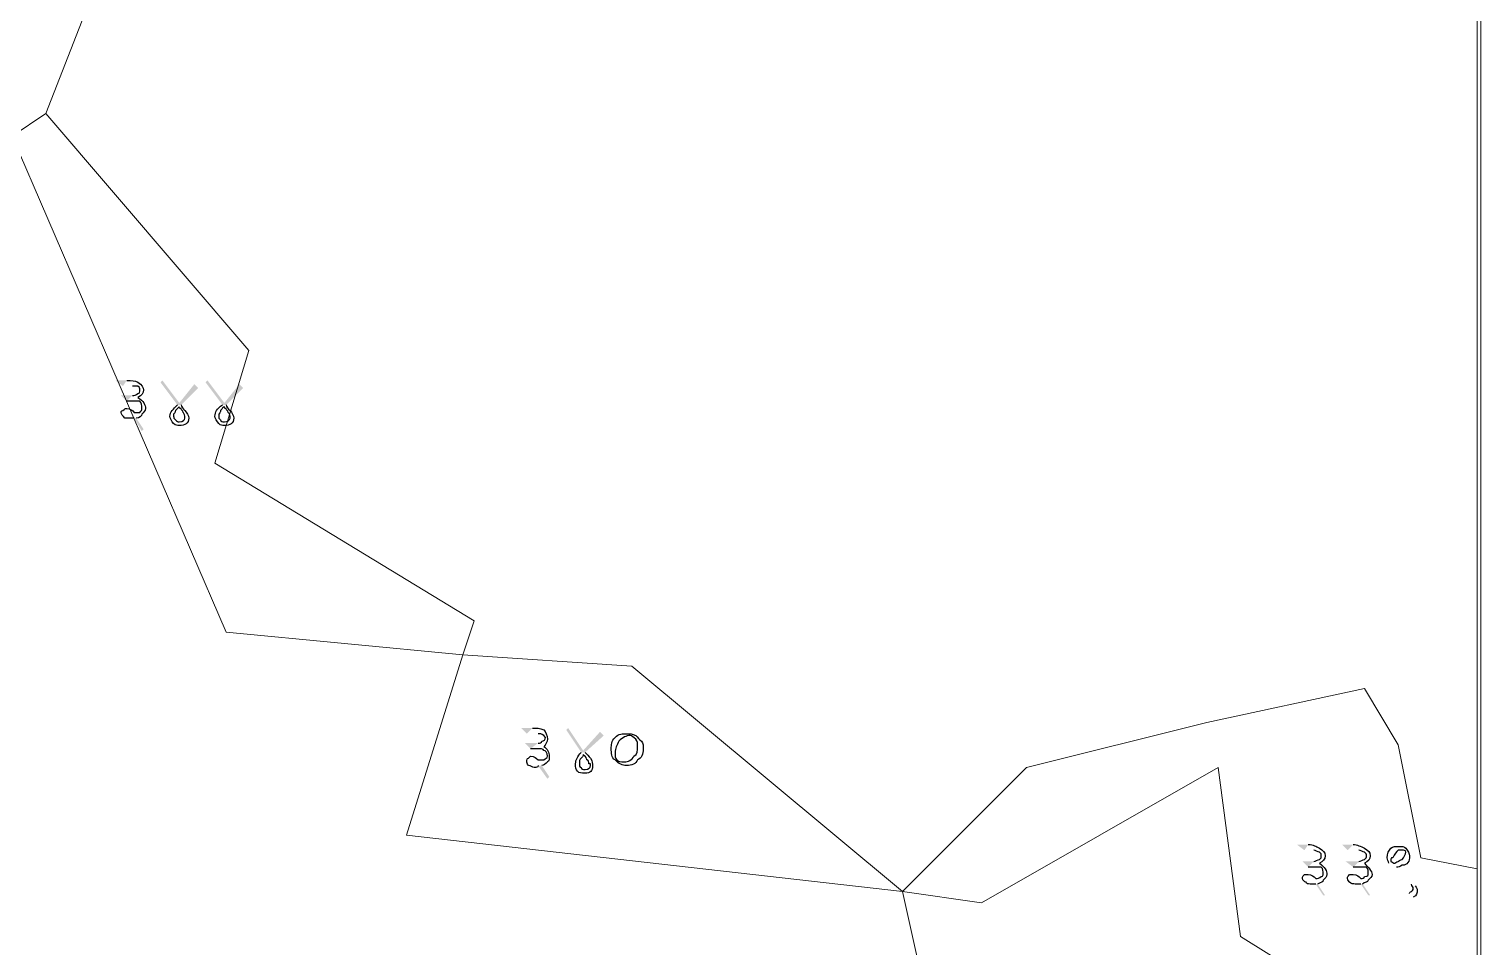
# Model space of a CAD drawing. Header units: inches. Extents: x -9985691 to 3643, y -3269800 to 4788.
# Drawn here: x -4980577 to -4979933, y -3260790 to -3260383 of the extents above; entities that cross this region are included whole.
import ezdxf

# ---------------------------------------------------------------- set-up
doc = ezdxf.new("R2010")
doc.units = ezdxf.units.IN
doc.header["$LTSCALE"] = 2
doc.header["$MEASUREMENT"] = 0
doc.layers.add('PDF_Geometry', color=7, linetype='CONTINUOUS')
doc.layers.add('PDF_Solid Fills', color=7, linetype='CONTINUOUS')

msp = doc.modelspace()

# ---------------------------------------------------------------- hatches: boundary and pattern name
at = {"layer": 'PDF_Solid Fills', "transparency": 33554559}
h = msp.add_hatch(color=256, dxfattribs=at)
h.paths.add_polyline_path([(-4980535.27, -3260541.32), (-4980538.6, -3260538.82), (-4980533.6, -3260538.82)], flags=0)
h.paths.add_polyline_path([(-4980529.43, -3260555.48), (-4980526.1, -3260560.48), (-4980526.93, -3260561.32), (-4980530.27, -3260555.48)], flags=0)
h.paths.add_polyline_path([(-4980533.6, -3260547.98), (-4980536.1, -3260545.48), (-4980531.1, -3260545.48)], flags=0)
h.paths.add_polyline_path([(-4980511.1, -3260549.65), (-4980518.6, -3260539.65), (-4980517.77, -3260538.82), (-4980510.27, -3260548.82), (-4980503.6, -3260540.48), (-4980501.93, -3260542.15), (-4980509.43, -3260549.65)], flags=0)
h.paths.add_polyline_path([(-4980491.1, -3260549.65), (-4980498.6, -3260539.65), (-4980497.77, -3260538.82), (-4980490.27, -3260548.82), (-4980483.6, -3260540.48), (-4980481.93, -3260542.15), (-4980489.43, -3260549.65)], flags=0)
h = msp.add_hatch(color=256, dxfattribs=at)
h.paths.add_polyline_path([(-4980535.27, -3260541.32), (-4980538.6, -3260538.82), (-4980533.6, -3260538.82)], flags=0)
h.paths.add_polyline_path([(-4980529.43, -3260555.48), (-4980526.1, -3260560.48), (-4980526.93, -3260561.32), (-4980530.27, -3260555.48)], flags=0)
h.paths.add_polyline_path([(-4980533.6, -3260547.98), (-4980536.1, -3260545.48), (-4980531.1, -3260545.48)], flags=0)
h.paths.add_polyline_path([(-4980511.1, -3260549.65), (-4980518.6, -3260539.65), (-4980517.77, -3260538.82), (-4980510.27, -3260548.82), (-4980503.6, -3260540.48), (-4980501.93, -3260542.15), (-4980509.43, -3260549.65)], flags=0)
h.paths.add_polyline_path([(-4980491.1, -3260549.65), (-4980498.6, -3260539.65), (-4980497.77, -3260538.82), (-4980490.27, -3260548.82), (-4980483.6, -3260540.48), (-4980481.93, -3260542.15), (-4980489.43, -3260549.65)], flags=0)
h = msp.add_hatch(color=256, dxfattribs=at)
h.paths.add_polyline_path([(-4980356.1, -3260695.48), (-4980358.6, -3260692.98), (-4980353.6, -3260692.98)], flags=0)
h.paths.add_polyline_path([(-4980349.43, -3260709.65), (-4980346.1, -3260714.65), (-4980346.93, -3260715.48), (-4980351.1, -3260709.65)], flags=0)
h.paths.add_polyline_path([(-4980354.43, -3260702.15), (-4980356.93, -3260699.65), (-4980351.1, -3260699.65)], flags=0)
h.paths.add_polyline_path([(-4980331.93, -3260703.81), (-4980338.6, -3260693.81), (-4980337.77, -3260692.98), (-4980331.1, -3260702.98), (-4980323.6, -3260694.65), (-4980321.93, -3260696.31), (-4980330.27, -3260703.81)], flags=0)
h = msp.add_hatch(color=256, dxfattribs=at)
h.paths.add_polyline_path([(-4980356.1, -3260695.48), (-4980358.6, -3260692.98), (-4980353.6, -3260692.98)], flags=0)
h.paths.add_polyline_path([(-4980349.43, -3260709.65), (-4980346.1, -3260714.65), (-4980346.93, -3260715.48), (-4980351.1, -3260709.65)], flags=0)
h.paths.add_polyline_path([(-4980354.43, -3260702.15), (-4980356.93, -3260699.65), (-4980351.1, -3260699.65)], flags=0)
h.paths.add_polyline_path([(-4980331.93, -3260703.81), (-4980338.6, -3260693.81), (-4980337.77, -3260692.98), (-4980331.1, -3260702.98), (-4980323.6, -3260694.65), (-4980321.93, -3260696.31), (-4980330.27, -3260703.81)], flags=0)
h = msp.add_hatch(color=256, dxfattribs=at)
h.paths.add_polyline_path([(-4980011.1, -3260747.15), (-4980014.43, -3260744.65), (-4980009.43, -3260744.65)], flags=0)
h.paths.add_polyline_path([(-4980005.27, -3260762.15), (-4980001.93, -3260767.15), (-4980002.77, -3260767.15), (-4980006.1, -3260762.15)], flags=0)
h.paths.add_polyline_path([(-4980009.43, -3260754.65), (-4980011.93, -3260752.15), (-4980006.93, -3260752.15)], flags=0)
h.paths.add_polyline_path([(-4979991.93, -3260747.15), (-4979994.43, -3260744.65), (-4979989.43, -3260744.65)], flags=0)
h.paths.add_polyline_path([(-4979985.27, -3260762.15), (-4979981.93, -3260767.15), (-4979982.77, -3260767.15), (-4979986.1, -3260762.15)], flags=0)
h.paths.add_polyline_path([(-4979989.43, -3260754.65), (-4979992.77, -3260752.15), (-4979986.93, -3260752.15)], flags=0)
h.paths.add_polyline_path([(-4979970.27, -3260754.65), (-4979961.93, -3260762.98)], flags=0)
h.paths.add_polyline_path([(-4979962.77, -3260767.98), (-4979964.43, -3260766.32)], flags=0)
h.paths.add_polyline_path([(-4979963.6, -3260762.15), (-4979973.6, -3260752.98)], flags=0)
h = msp.add_hatch(color=256, dxfattribs=at)
h.paths.add_polyline_path([(-4980011.1, -3260747.15), (-4980014.43, -3260744.65), (-4980009.43, -3260744.65)], flags=0)
h.paths.add_polyline_path([(-4980005.27, -3260762.15), (-4980001.93, -3260767.15), (-4980002.77, -3260767.15), (-4980006.1, -3260762.15)], flags=0)
h.paths.add_polyline_path([(-4980009.43, -3260754.65), (-4980011.93, -3260752.15), (-4980006.93, -3260752.15)], flags=0)
h.paths.add_polyline_path([(-4979991.93, -3260747.15), (-4979994.43, -3260744.65), (-4979989.43, -3260744.65)], flags=0)
h.paths.add_polyline_path([(-4979985.27, -3260762.15), (-4979981.93, -3260767.15), (-4979982.77, -3260767.15), (-4979986.1, -3260762.15)], flags=0)
h.paths.add_polyline_path([(-4979989.43, -3260754.65), (-4979992.77, -3260752.15), (-4979986.93, -3260752.15)], flags=0)
h.paths.add_polyline_path([(-4979970.27, -3260754.65), (-4979961.93, -3260762.98)], flags=0)
h.paths.add_polyline_path([(-4979962.77, -3260767.98), (-4979964.43, -3260766.32)], flags=0)
h.paths.add_polyline_path([(-4979963.6, -3260762.15), (-4979973.6, -3260752.98)], flags=0)

# ---------------------------------------------------------------- linework, layer by layer
at = {"layer": 'PDF_Geometry', "lineweight": 13}
msp.add_lwpolyline([(-4983670.26, -3257525.48), (-4979932.76, -3257525.48), (-4979932.76, -3261197.15), (-4983670.26, -3261197.15)], close=True, dxfattribs=at)
at = {"layer": 'PDF_Geometry', "lineweight": 9}
for points in [[(-4980009.43, -3260280.48), (-4979949.43, -3260295.48), (-4979934.43, -3260290.48), (-4979934.43, -3260755.48), (-4979959.43, -3260750.48), (-4979969.43, -3260700.48), (-4979984.43, -3260675.48), (-4980054.43, -3260690.48), (-4980134.43, -3260710.48), (-4980189.43, -3260765.48), (-4980309.43, -3260665.48), (-4980384.43, -3260660.48), (-4980379.43, -3260645.48), (-4980494.43, -3260575.48), (-4980479.43, -3260525.48), (-4980569.43, -3260420.48), (-4980489.43, -3260215.48), (-4980439.43, -3260175.48), (-4980304.43, -3260150.48), (-4980144.43, -3260245.48)], [(-4980009.43, -3260280.48), (-4979949.43, -3260295.48), (-4979934.43, -3260290.48), (-4979934.43, -3260755.48), (-4979959.43, -3260750.48), (-4979969.43, -3260700.48), (-4979984.43, -3260675.48), (-4980054.43, -3260690.48), (-4980134.43, -3260710.48), (-4980189.43, -3260765.48), (-4980309.43, -3260665.48), (-4980384.43, -3260660.48), (-4980379.43, -3260645.48), (-4980494.43, -3260575.48), (-4980479.43, -3260525.48), (-4980569.43, -3260420.48), (-4980489.43, -3260215.48), (-4980439.43, -3260175.48), (-4980304.43, -3260150.48), (-4980144.43, -3260245.48)], [(-4980009.43, -3260280.48), (-4979949.43, -3260295.48), (-4979934.43, -3260290.48), (-4979934.43, -3260755.48), (-4979959.43, -3260750.48), (-4979969.43, -3260700.48), (-4979984.43, -3260675.48), (-4980054.43, -3260690.48), (-4980134.43, -3260710.48), (-4980189.43, -3260765.48), (-4980309.43, -3260665.48), (-4980384.43, -3260660.48), (-4980379.43, -3260645.48), (-4980494.43, -3260575.48), (-4980479.43, -3260525.48), (-4980569.43, -3260420.48), (-4980489.43, -3260215.48), (-4980439.43, -3260175.48), (-4980304.43, -3260150.48), (-4980144.43, -3260245.48)], [(-4980009.43, -3260280.48), (-4979949.43, -3260295.48), (-4979934.43, -3260290.48), (-4979934.43, -3260755.48), (-4979959.43, -3260750.48), (-4979969.43, -3260700.48), (-4979984.43, -3260675.48), (-4980054.43, -3260690.48), (-4980134.43, -3260710.48), (-4980189.43, -3260765.48), (-4980309.43, -3260665.48), (-4980384.43, -3260660.48), (-4980379.43, -3260645.48), (-4980494.43, -3260575.48), (-4980479.43, -3260525.48), (-4980569.43, -3260420.48), (-4980489.43, -3260215.48), (-4980439.43, -3260175.48), (-4980304.43, -3260150.48), (-4980144.43, -3260245.48)], [(-4980489.43, -3260215.48), (-4980569.43, -3260420.48), (-4980584.43, -3260430.48), (-4980699.43, -3260395.48), (-4980694.43, -3260370.48), (-4980699.43, -3260370.48), (-4980489.43, -3260210.48)], [(-4980489.43, -3260215.48), (-4980569.43, -3260420.48), (-4980584.43, -3260430.48), (-4980699.43, -3260395.48), (-4980694.43, -3260370.48), (-4980699.43, -3260370.48), (-4980489.43, -3260210.48)], [(-4980489.43, -3260215.48), (-4980569.43, -3260420.48), (-4980584.43, -3260430.48), (-4980699.43, -3260395.48), (-4980694.43, -3260370.48), (-4980699.43, -3260370.48), (-4980489.43, -3260210.48)], [(-4980489.43, -3260215.48), (-4980569.43, -3260420.48), (-4980584.43, -3260430.48), (-4980699.43, -3260395.48), (-4980694.43, -3260370.48), (-4980699.43, -3260370.48), (-4980489.43, -3260210.48)], [(-4980384.43, -3260660.48), (-4980489.43, -3260650.48), (-4980584.43, -3260430.48), (-4980569.43, -3260420.48), (-4980479.43, -3260525.48), (-4980494.43, -3260575.48), (-4980379.43, -3260645.48)], [(-4980384.43, -3260660.48), (-4980489.43, -3260650.48), (-4980584.43, -3260430.48), (-4980569.43, -3260420.48), (-4980479.43, -3260525.48), (-4980494.43, -3260575.48), (-4980379.43, -3260645.48)], [(-4980384.43, -3260660.48), (-4980489.43, -3260650.48), (-4980584.43, -3260430.48), (-4980569.43, -3260420.48), (-4980479.43, -3260525.48), (-4980494.43, -3260575.48), (-4980379.43, -3260645.48)], [(-4980384.43, -3260660.48), (-4980489.43, -3260650.48), (-4980584.43, -3260430.48), (-4980569.43, -3260420.48), (-4980479.43, -3260525.48), (-4980494.43, -3260575.48), (-4980379.43, -3260645.48)], [(-4980384.43, -3260660.48), (-4980409.43, -3260740.48), (-4980189.43, -3260765.48), (-4980119.43, -3261080.48), (-4980119.43, -3261195.48), (-4980664.43, -3261195.48), (-4980669.43, -3261155.48), (-4980669.43, -3261095.48), (-4980669.43, -3260695.48), (-4980664.43, -3260550.48), (-4980714.43, -3260535.48), (-4980719.43, -3260525.48), (-4980729.43, -3260500.48), (-4980714.43, -3260495.48), (-4980709.43, -3260490.48), (-4980584.43, -3260430.48), (-4980489.43, -3260650.48)], [(-4980384.43, -3260660.48), (-4980409.43, -3260740.48), (-4980189.43, -3260765.48), (-4980119.43, -3261080.48), (-4980119.43, -3261195.48), (-4980664.43, -3261195.48), (-4980669.43, -3261155.48), (-4980669.43, -3261095.48), (-4980669.43, -3260695.48), (-4980664.43, -3260550.48), (-4980714.43, -3260535.48), (-4980719.43, -3260525.48), (-4980729.43, -3260500.48), (-4980714.43, -3260495.48), (-4980709.43, -3260490.48), (-4980584.43, -3260430.48), (-4980489.43, -3260650.48)], [(-4980384.43, -3260660.48), (-4980409.43, -3260740.48), (-4980189.43, -3260765.48), (-4980119.43, -3261080.48), (-4980119.43, -3261195.48), (-4980664.43, -3261195.48), (-4980669.43, -3261155.48), (-4980669.43, -3261095.48), (-4980669.43, -3260695.48), (-4980664.43, -3260550.48), (-4980714.43, -3260535.48), (-4980719.43, -3260525.48), (-4980729.43, -3260500.48), (-4980714.43, -3260495.48), (-4980709.43, -3260490.48), (-4980584.43, -3260430.48), (-4980489.43, -3260650.48)], [(-4980384.43, -3260660.48), (-4980409.43, -3260740.48), (-4980189.43, -3260765.48), (-4980119.43, -3261080.48), (-4980119.43, -3261195.48), (-4980664.43, -3261195.48), (-4980669.43, -3261155.48), (-4980669.43, -3261095.48), (-4980669.43, -3260695.48), (-4980664.43, -3260550.48), (-4980714.43, -3260535.48), (-4980719.43, -3260525.48), (-4980729.43, -3260500.48), (-4980714.43, -3260495.48), (-4980709.43, -3260490.48), (-4980584.43, -3260430.48), (-4980489.43, -3260650.48)], [(-4980189.43, -3260765.48), (-4980409.43, -3260740.48), (-4980384.43, -3260660.48), (-4980309.43, -3260665.48)], [(-4980189.43, -3260765.48), (-4980409.43, -3260740.48), (-4980384.43, -3260660.48), (-4980309.43, -3260665.48)], [(-4980189.43, -3260765.48), (-4980409.43, -3260740.48), (-4980384.43, -3260660.48), (-4980309.43, -3260665.48)], [(-4980189.43, -3260765.48), (-4980409.43, -3260740.48), (-4980384.43, -3260660.48), (-4980309.43, -3260665.48)], [(-4979934.43, -3260830.48), (-4979999.43, -3260810.48), (-4980039.43, -3260785.48), (-4980049.43, -3260710.48), (-4980154.43, -3260770.48), (-4980189.43, -3260765.48), (-4980134.43, -3260710.48), (-4980054.43, -3260690.48), (-4979984.43, -3260675.48), (-4979969.43, -3260700.48), (-4979959.43, -3260750.48), (-4979934.43, -3260755.48)], [(-4979934.43, -3260830.48), (-4979999.43, -3260810.48), (-4980039.43, -3260785.48), (-4980049.43, -3260710.48), (-4980154.43, -3260770.48), (-4980189.43, -3260765.48), (-4980134.43, -3260710.48), (-4980054.43, -3260690.48), (-4979984.43, -3260675.48), (-4979969.43, -3260700.48), (-4979959.43, -3260750.48), (-4979934.43, -3260755.48)], [(-4979934.43, -3260830.48), (-4979999.43, -3260810.48), (-4980039.43, -3260785.48), (-4980049.43, -3260710.48), (-4980154.43, -3260770.48), (-4980189.43, -3260765.48), (-4980134.43, -3260710.48), (-4980054.43, -3260690.48), (-4979984.43, -3260675.48), (-4979969.43, -3260700.48), (-4979959.43, -3260750.48), (-4979934.43, -3260755.48)], [(-4979934.43, -3260830.48), (-4979999.43, -3260810.48), (-4980039.43, -3260785.48), (-4980049.43, -3260710.48), (-4980154.43, -3260770.48), (-4980189.43, -3260765.48), (-4980134.43, -3260710.48), (-4980054.43, -3260690.48), (-4979984.43, -3260675.48), (-4979969.43, -3260700.48), (-4979959.43, -3260750.48), (-4979934.43, -3260755.48)], [(-4979999.43, -3260810.48), (-4979979.43, -3261060.48), (-4979959.43, -3261195.48), (-4980119.43, -3261195.48), (-4980119.43, -3261080.48), (-4980189.43, -3260765.48), (-4980154.43, -3260770.48), (-4980049.43, -3260710.48), (-4980039.43, -3260785.48)], [(-4979999.43, -3260810.48), (-4979979.43, -3261060.48), (-4979959.43, -3261195.48), (-4980119.43, -3261195.48), (-4980119.43, -3261080.48), (-4980189.43, -3260765.48), (-4980154.43, -3260770.48), (-4980049.43, -3260710.48), (-4980039.43, -3260785.48)], [(-4979999.43, -3260810.48), (-4979979.43, -3261060.48), (-4979959.43, -3261195.48), (-4980119.43, -3261195.48), (-4980119.43, -3261080.48), (-4980189.43, -3260765.48), (-4980154.43, -3260770.48), (-4980049.43, -3260710.48), (-4980039.43, -3260785.48)], [(-4979999.43, -3260810.48), (-4979979.43, -3261060.48), (-4979959.43, -3261195.48), (-4980119.43, -3261195.48), (-4980119.43, -3261080.48), (-4980189.43, -3260765.48), (-4980154.43, -3260770.48), (-4980049.43, -3260710.48), (-4980039.43, -3260785.48)]]:
    msp.add_lwpolyline(points, close=True, dxfattribs=at)
at = {"layer": 'PDF_Geometry', "lineweight": 25}
for points in [[(-4980533.6, -3260538.82), (-4980531.1, -3260538.82), (-4980530.27, -3260538.82), (-4980528.6, -3260539.65)], [(-4980533.6, -3260538.82), (-4980531.1, -3260538.82), (-4980530.27, -3260538.82), (-4980528.6, -3260539.65)], [(-4980528.6, -3260539.65), (-4980526.93, -3260540.48), (-4980526.1, -3260542.15), (-4980526.1, -3260542.98)], [(-4980528.6, -3260539.65), (-4980526.93, -3260540.48), (-4980526.1, -3260542.15), (-4980526.1, -3260542.98)], [(-4980528.6, -3260541.32), (-4980529.43, -3260541.32), (-4980530.27, -3260541.32), (-4980531.1, -3260541.32)], [(-4980528.6, -3260541.32), (-4980529.43, -3260541.32), (-4980530.27, -3260541.32), (-4980531.1, -3260541.32)], [(-4980531.1, -3260545.48), (-4980530.27, -3260545.48), (-4980529.43, -3260545.48), (-4980528.6, -3260544.65)], [(-4980531.1, -3260545.48), (-4980530.27, -3260545.48), (-4980529.43, -3260545.48), (-4980528.6, -3260544.65)], [(-4980527.77, -3260542.98), (-4980527.77, -3260542.15), (-4980527.77, -3260542.15), (-4980528.6, -3260541.32)], [(-4980527.77, -3260542.98), (-4980527.77, -3260542.15), (-4980527.77, -3260542.15), (-4980528.6, -3260541.32)], [(-4980526.1, -3260542.98), (-4980526.1, -3260544.65), (-4980526.93, -3260545.48), (-4980528.6, -3260546.32)], [(-4980528.6, -3260544.65), (-4980527.77, -3260544.65), (-4980527.77, -3260543.82), (-4980527.77, -3260542.98)], [(-4980526.1, -3260542.98), (-4980526.1, -3260544.65), (-4980526.93, -3260545.48), (-4980528.6, -3260546.32)], [(-4980528.6, -3260544.65), (-4980527.77, -3260544.65), (-4980527.77, -3260543.82), (-4980527.77, -3260542.98)], [(-4980528.6, -3260546.32), (-4980526.1, -3260547.98), (-4980525.27, -3260549.65), (-4980525.27, -3260551.32)], [(-4980528.6, -3260546.32), (-4980526.1, -3260547.98), (-4980525.27, -3260549.65), (-4980525.27, -3260551.32)], [(-4980536.1, -3260552.98), (-4980536.1, -3260552.98), (-4980536.1, -3260552.15), (-4980535.27, -3260552.15)], [(-4980536.1, -3260552.98), (-4980536.1, -3260552.98), (-4980536.1, -3260552.15), (-4980535.27, -3260552.15)], [(-4980534.43, -3260555.48), (-4980535.27, -3260554.65), (-4980536.1, -3260553.82), (-4980536.1, -3260552.98)], [(-4980534.43, -3260555.48), (-4980535.27, -3260554.65), (-4980536.1, -3260553.82), (-4980536.1, -3260552.98)], [(-4980535.27, -3260552.15), (-4980534.43, -3260551.32), (-4980534.43, -3260551.32), (-4980533.6, -3260551.32)], [(-4980535.27, -3260552.15), (-4980534.43, -3260551.32), (-4980534.43, -3260551.32), (-4980533.6, -3260551.32)], [(-4980532.77, -3260547.98), (-4980532.77, -3260547.98), (-4980533.6, -3260547.98), (-4980533.6, -3260547.98)], [(-4980532.77, -3260547.98), (-4980532.77, -3260547.98), (-4980533.6, -3260547.98), (-4980533.6, -3260547.98)], [(-4980533.6, -3260551.32), (-4980531.93, -3260551.32), (-4980531.1, -3260552.15), (-4980530.27, -3260552.98)], [(-4980533.6, -3260551.32), (-4980531.93, -3260551.32), (-4980531.1, -3260552.15), (-4980530.27, -3260552.98)], [(-4980531.1, -3260547.98), (-4980531.1, -3260547.98), (-4980531.93, -3260547.98), (-4980532.77, -3260547.98)], [(-4980531.1, -3260547.98), (-4980531.1, -3260547.98), (-4980531.93, -3260547.98), (-4980532.77, -3260547.98)], [(-4980527.77, -3260547.98), (-4980528.6, -3260547.98), (-4980529.43, -3260547.98), (-4980531.1, -3260547.98)], [(-4980527.77, -3260547.98), (-4980528.6, -3260547.98), (-4980529.43, -3260547.98), (-4980531.1, -3260547.98)], [(-4980530.27, -3260552.98), (-4980529.43, -3260552.98), (-4980528.6, -3260552.98), (-4980527.77, -3260552.98)], [(-4980530.27, -3260552.98), (-4980529.43, -3260552.98), (-4980528.6, -3260552.98), (-4980527.77, -3260552.98)], [(-4980526.93, -3260553.82), (-4980526.93, -3260554.65), (-4980527.77, -3260555.48), (-4980529.43, -3260555.48)], [(-4980526.93, -3260553.82), (-4980526.93, -3260554.65), (-4980527.77, -3260555.48), (-4980529.43, -3260555.48)], [(-4980526.93, -3260551.32), (-4980526.93, -3260549.65), (-4980526.93, -3260548.82), (-4980527.77, -3260547.98)], [(-4980526.93, -3260551.32), (-4980526.93, -3260549.65), (-4980526.93, -3260548.82), (-4980527.77, -3260547.98)], [(-4980527.77, -3260552.98), (-4980526.93, -3260552.15), (-4980526.93, -3260552.15), (-4980526.93, -3260551.32)], [(-4980527.77, -3260552.98), (-4980526.93, -3260552.15), (-4980526.93, -3260552.15), (-4980526.93, -3260551.32)], [(-4980525.27, -3260551.32), (-4980525.27, -3260552.15), (-4980526.1, -3260552.98), (-4980526.93, -3260553.82)], [(-4980525.27, -3260551.32), (-4980525.27, -3260552.15), (-4980526.1, -3260552.98), (-4980526.93, -3260553.82)], [(-4980514.43, -3260554.65), (-4980514.43, -3260552.98), (-4980512.77, -3260551.32), (-4980511.1, -3260549.65)], [(-4980514.43, -3260554.65), (-4980514.43, -3260552.98), (-4980512.77, -3260551.32), (-4980511.1, -3260549.65)], [(-4980511.93, -3260552.15), (-4980511.93, -3260552.15), (-4980511.93, -3260552.98), (-4980512.77, -3260553.82)], [(-4980511.93, -3260552.15), (-4980511.93, -3260552.15), (-4980511.93, -3260552.98), (-4980512.77, -3260553.82)], [(-4980512.77, -3260553.82), (-4980512.77, -3260553.82), (-4980512.77, -3260553.82), (-4980512.77, -3260554.65)], [(-4980512.77, -3260553.82), (-4980512.77, -3260553.82), (-4980512.77, -3260553.82), (-4980512.77, -3260554.65)], [(-4980510.27, -3260550.48), (-4980510.27, -3260550.48), (-4980511.1, -3260551.32), (-4980511.93, -3260552.15)], [(-4980510.27, -3260550.48), (-4980510.27, -3260550.48), (-4980511.1, -3260551.32), (-4980511.93, -3260552.15)], [(-4980509.43, -3260551.32), (-4980509.43, -3260551.32), (-4980510.27, -3260551.32), (-4980510.27, -3260550.48)], [(-4980509.43, -3260551.32), (-4980509.43, -3260551.32), (-4980510.27, -3260551.32), (-4980510.27, -3260550.48)], [(-4980509.43, -3260549.65), (-4980509.43, -3260550.48), (-4980508.6, -3260551.32), (-4980507.77, -3260552.15)], [(-4980509.43, -3260549.65), (-4980509.43, -3260550.48), (-4980508.6, -3260551.32), (-4980507.77, -3260552.15)], [(-4980508.6, -3260552.98), (-4980508.6, -3260552.15), (-4980509.43, -3260552.15), (-4980509.43, -3260551.32)], [(-4980508.6, -3260552.98), (-4980508.6, -3260552.15), (-4980509.43, -3260552.15), (-4980509.43, -3260551.32)], [(-4980507.77, -3260554.65), (-4980507.77, -3260553.82), (-4980508.6, -3260552.98), (-4980508.6, -3260552.98)], [(-4980507.77, -3260554.65), (-4980507.77, -3260553.82), (-4980508.6, -3260552.98), (-4980508.6, -3260552.98)], [(-4980507.77, -3260552.15), (-4980506.93, -3260552.98), (-4980506.1, -3260554.65), (-4980506.1, -3260555.48)], [(-4980507.77, -3260552.15), (-4980506.93, -3260552.98), (-4980506.1, -3260554.65), (-4980506.1, -3260555.48)], [(-4980494.43, -3260554.65), (-4980494.43, -3260552.98), (-4980493.6, -3260551.32), (-4980491.1, -3260549.65)], [(-4980494.43, -3260554.65), (-4980494.43, -3260552.98), (-4980493.6, -3260551.32), (-4980491.1, -3260549.65)], [(-4980491.93, -3260552.15), (-4980491.93, -3260552.15), (-4980491.93, -3260552.98), (-4980492.77, -3260553.82)], [(-4980491.93, -3260552.15), (-4980491.93, -3260552.15), (-4980491.93, -3260552.98), (-4980492.77, -3260553.82)], [(-4980492.77, -3260553.82), (-4980492.77, -3260553.82), (-4980492.77, -3260553.82), (-4980492.77, -3260554.65)], [(-4980492.77, -3260553.82), (-4980492.77, -3260553.82), (-4980492.77, -3260553.82), (-4980492.77, -3260554.65)], [(-4980490.27, -3260550.48), (-4980491.1, -3260550.48), (-4980491.1, -3260551.32), (-4980491.93, -3260552.15)], [(-4980490.27, -3260550.48), (-4980491.1, -3260550.48), (-4980491.1, -3260551.32), (-4980491.93, -3260552.15)], [(-4980489.43, -3260551.32), (-4980489.43, -3260551.32), (-4980490.27, -3260551.32), (-4980490.27, -3260550.48)], [(-4980489.43, -3260551.32), (-4980489.43, -3260551.32), (-4980490.27, -3260551.32), (-4980490.27, -3260550.48)], [(-4980489.43, -3260549.65), (-4980489.43, -3260550.48), (-4980488.6, -3260551.32), (-4980487.77, -3260552.15)], [(-4980489.43, -3260549.65), (-4980489.43, -3260550.48), (-4980488.6, -3260551.32), (-4980487.77, -3260552.15)], [(-4980488.6, -3260552.98), (-4980488.6, -3260552.15), (-4980489.43, -3260552.15), (-4980489.43, -3260551.32)], [(-4980488.6, -3260552.98), (-4980488.6, -3260552.15), (-4980489.43, -3260552.15), (-4980489.43, -3260551.32)], [(-4980487.77, -3260554.65), (-4980487.77, -3260553.82), (-4980488.6, -3260552.98), (-4980488.6, -3260552.98)], [(-4980487.77, -3260554.65), (-4980487.77, -3260553.82), (-4980488.6, -3260552.98), (-4980488.6, -3260552.98)], [(-4980487.77, -3260552.15), (-4980486.93, -3260552.98), (-4980486.1, -3260554.65), (-4980486.1, -3260555.48)], [(-4980487.77, -3260552.15), (-4980486.93, -3260552.98), (-4980486.1, -3260554.65), (-4980486.1, -3260555.48)], [(-4980532.77, -3260555.48), (-4980533.6, -3260555.48), (-4980534.43, -3260555.48), (-4980534.43, -3260555.48)], [(-4980532.77, -3260555.48), (-4980533.6, -3260555.48), (-4980534.43, -3260555.48), (-4980534.43, -3260555.48)], [(-4980530.27, -3260555.48), (-4980531.1, -3260555.48), (-4980531.93, -3260555.48), (-4980532.77, -3260555.48)], [(-4980530.27, -3260555.48), (-4980531.1, -3260555.48), (-4980531.93, -3260555.48), (-4980532.77, -3260555.48)], [(-4980512.77, -3260557.98), (-4980513.6, -3260557.15), (-4980514.43, -3260555.48), (-4980514.43, -3260554.65)], [(-4980512.77, -3260557.98), (-4980513.6, -3260557.15), (-4980514.43, -3260555.48), (-4980514.43, -3260554.65)], [(-4980512.77, -3260554.65), (-4980512.77, -3260555.48), (-4980512.77, -3260555.48), (-4980511.93, -3260556.32)], [(-4980512.77, -3260554.65), (-4980512.77, -3260555.48), (-4980512.77, -3260555.48), (-4980511.93, -3260556.32)], [(-4980510.27, -3260558.82), (-4980511.1, -3260558.82), (-4980511.93, -3260558.82), (-4980512.77, -3260557.98)], [(-4980510.27, -3260558.82), (-4980511.1, -3260558.82), (-4980511.93, -3260558.82), (-4980512.77, -3260557.98)], [(-4980511.93, -3260556.32), (-4980511.1, -3260557.15), (-4980511.1, -3260557.15), (-4980510.27, -3260557.15)], [(-4980511.93, -3260556.32), (-4980511.1, -3260557.15), (-4980511.1, -3260557.15), (-4980510.27, -3260557.15)], [(-4980510.27, -3260557.15), (-4980508.6, -3260557.15), (-4980507.77, -3260556.32), (-4980507.77, -3260555.48)], [(-4980506.1, -3260555.48), (-4980506.1, -3260557.98), (-4980507.77, -3260558.82), (-4980510.27, -3260558.82)], [(-4980510.27, -3260557.15), (-4980508.6, -3260557.15), (-4980507.77, -3260556.32), (-4980507.77, -3260555.48)], [(-4980506.1, -3260555.48), (-4980506.1, -3260557.98), (-4980507.77, -3260558.82), (-4980510.27, -3260558.82)], [(-4980507.77, -3260555.48), (-4980507.77, -3260554.65), (-4980507.77, -3260554.65), (-4980507.77, -3260554.65)], [(-4980507.77, -3260555.48), (-4980507.77, -3260554.65), (-4980507.77, -3260554.65), (-4980507.77, -3260554.65)], [(-4980492.77, -3260557.98), (-4980493.6, -3260557.15), (-4980494.43, -3260555.48), (-4980494.43, -3260554.65)], [(-4980492.77, -3260557.98), (-4980493.6, -3260557.15), (-4980494.43, -3260555.48), (-4980494.43, -3260554.65)], [(-4980492.77, -3260554.65), (-4980492.77, -3260555.48), (-4980492.77, -3260555.48), (-4980491.93, -3260556.32)], [(-4980492.77, -3260554.65), (-4980492.77, -3260555.48), (-4980492.77, -3260555.48), (-4980491.93, -3260556.32)], [(-4980490.27, -3260558.82), (-4980491.1, -3260558.82), (-4980491.93, -3260558.82), (-4980492.77, -3260557.98)], [(-4980490.27, -3260558.82), (-4980491.1, -3260558.82), (-4980491.93, -3260558.82), (-4980492.77, -3260557.98)], [(-4980491.93, -3260556.32), (-4980491.93, -3260557.15), (-4980491.1, -3260557.15), (-4980490.27, -3260557.15)], [(-4980491.93, -3260556.32), (-4980491.93, -3260557.15), (-4980491.1, -3260557.15), (-4980490.27, -3260557.15)], [(-4980490.27, -3260557.15), (-4980488.6, -3260557.15), (-4980487.77, -3260556.32), (-4980487.77, -3260555.48)], [(-4980486.1, -3260555.48), (-4980486.1, -3260557.98), (-4980487.77, -3260558.82), (-4980490.27, -3260558.82)], [(-4980490.27, -3260557.15), (-4980488.6, -3260557.15), (-4980487.77, -3260556.32), (-4980487.77, -3260555.48)], [(-4980486.1, -3260555.48), (-4980486.1, -3260557.98), (-4980487.77, -3260558.82), (-4980490.27, -3260558.82)], [(-4980487.77, -3260555.48), (-4980487.77, -3260554.65), (-4980487.77, -3260554.65), (-4980487.77, -3260554.65)], [(-4980487.77, -3260555.48), (-4980487.77, -3260554.65), (-4980487.77, -3260554.65), (-4980487.77, -3260554.65)], [(-4980353.6, -3260692.98), (-4980351.93, -3260692.98), (-4980350.27, -3260692.98), (-4980348.6, -3260693.81)], [(-4980353.6, -3260692.98), (-4980351.93, -3260692.98), (-4980350.27, -3260692.98), (-4980348.6, -3260693.81)], [(-4980348.6, -3260696.31), (-4980349.43, -3260695.48), (-4980350.27, -3260695.48), (-4980351.1, -3260695.48)], [(-4980348.6, -3260696.31), (-4980349.43, -3260695.48), (-4980350.27, -3260695.48), (-4980351.1, -3260695.48)], [(-4980348.6, -3260693.81), (-4980347.77, -3260694.65), (-4980346.93, -3260696.31), (-4980346.93, -3260697.98)], [(-4980348.6, -3260693.81), (-4980347.77, -3260694.65), (-4980346.93, -3260696.31), (-4980346.93, -3260697.98)], [(-4980316.93, -3260697.15), (-4980315.27, -3260695.48), (-4980313.6, -3260695.48), (-4980311.93, -3260695.48)], [(-4980316.93, -3260697.15), (-4980315.27, -3260695.48), (-4980313.6, -3260695.48), (-4980311.93, -3260695.48)], [(-4980311.93, -3260695.48), (-4980310.27, -3260695.48), (-4980309.43, -3260695.48), (-4980307.77, -3260696.31)], [(-4980311.93, -3260695.48), (-4980310.27, -3260695.48), (-4980309.43, -3260695.48), (-4980307.77, -3260696.31)], [(-4980352.77, -3260702.15), (-4980353.6, -3260702.15), (-4980353.6, -3260702.15), (-4980354.43, -3260702.15)], [(-4980352.77, -3260702.15), (-4980353.6, -3260702.15), (-4980353.6, -3260702.15), (-4980354.43, -3260702.15)], [(-4980351.93, -3260702.15), (-4980351.93, -3260702.15), (-4980351.93, -3260702.15), (-4980352.77, -3260702.15)], [(-4980351.93, -3260702.15), (-4980351.93, -3260702.15), (-4980351.93, -3260702.15), (-4980352.77, -3260702.15)], [(-4980348.6, -3260702.98), (-4980348.6, -3260702.15), (-4980350.27, -3260702.15), (-4980351.93, -3260702.15)], [(-4980348.6, -3260702.98), (-4980348.6, -3260702.15), (-4980350.27, -3260702.15), (-4980351.93, -3260702.15)], [(-4980351.1, -3260699.65), (-4980350.27, -3260699.65), (-4980349.43, -3260699.65), (-4980349.43, -3260698.81)], [(-4980351.1, -3260699.65), (-4980350.27, -3260699.65), (-4980349.43, -3260699.65), (-4980349.43, -3260698.81)], [(-4980349.43, -3260698.81), (-4980348.6, -3260698.81), (-4980347.77, -3260697.98), (-4980347.77, -3260697.15)], [(-4980349.43, -3260698.81), (-4980348.6, -3260698.81), (-4980347.77, -3260697.98), (-4980347.77, -3260697.15)], [(-4980347.77, -3260697.15), (-4980347.77, -3260697.15), (-4980348.6, -3260696.31), (-4980348.6, -3260696.31)], [(-4980347.77, -3260697.15), (-4980347.77, -3260697.15), (-4980348.6, -3260696.31), (-4980348.6, -3260696.31)], [(-4980346.93, -3260697.98), (-4980346.93, -3260698.81), (-4980347.77, -3260700.48), (-4980348.6, -3260701.31)], [(-4980346.93, -3260697.98), (-4980346.93, -3260698.81), (-4980347.77, -3260700.48), (-4980348.6, -3260701.31)], [(-4980348.6, -3260701.31), (-4980346.93, -3260702.15), (-4980346.1, -3260703.81), (-4980346.1, -3260705.48)], [(-4980348.6, -3260701.31), (-4980346.93, -3260702.15), (-4980346.1, -3260703.81), (-4980346.1, -3260705.48)], [(-4980318.6, -3260702.15), (-4980318.6, -3260700.48), (-4980318.6, -3260698.81), (-4980316.93, -3260697.15)], [(-4980318.6, -3260702.15), (-4980318.6, -3260700.48), (-4980318.6, -3260698.81), (-4980316.93, -3260697.15)], [(-4980316.93, -3260707.15), (-4980318.6, -3260706.31), (-4980318.6, -3260703.81), (-4980318.6, -3260702.15)], [(-4980316.93, -3260707.15), (-4980318.6, -3260706.31), (-4980318.6, -3260703.81), (-4980318.6, -3260702.15)], [(-4980315.27, -3260698.81), (-4980316.1, -3260700.48), (-4980316.93, -3260702.15), (-4980316.93, -3260703.81)], [(-4980315.27, -3260698.81), (-4980316.1, -3260700.48), (-4980316.93, -3260702.15), (-4980316.93, -3260703.81)], [(-4980310.27, -3260696.31), (-4980311.93, -3260696.31), (-4980313.6, -3260697.15), (-4980315.27, -3260698.81)], [(-4980310.27, -3260696.31), (-4980311.93, -3260696.31), (-4980313.6, -3260697.15), (-4980315.27, -3260698.81)], [(-4980307.77, -3260697.98), (-4980308.6, -3260697.15), (-4980309.43, -3260696.31), (-4980310.27, -3260696.31)], [(-4980307.77, -3260697.98), (-4980308.6, -3260697.15), (-4980309.43, -3260696.31), (-4980310.27, -3260696.31)], [(-4980308.6, -3260705.48), (-4980306.93, -3260704.65), (-4980306.93, -3260702.98), (-4980306.93, -3260701.31)], [(-4980308.6, -3260705.48), (-4980306.93, -3260704.65), (-4980306.93, -3260702.98), (-4980306.93, -3260701.31)], [(-4980307.77, -3260696.31), (-4980306.93, -3260697.15), (-4980306.1, -3260697.98), (-4980305.27, -3260698.81)], [(-4980307.77, -3260696.31), (-4980306.93, -3260697.15), (-4980306.1, -3260697.98), (-4980305.27, -3260698.81)], [(-4980306.93, -3260701.31), (-4980306.93, -3260699.65), (-4980306.93, -3260698.81), (-4980307.77, -3260697.98)], [(-4980306.93, -3260701.31), (-4980306.93, -3260699.65), (-4980306.93, -3260698.81), (-4980307.77, -3260697.98)], [(-4980304.43, -3260702.15), (-4980304.43, -3260704.65), (-4980305.27, -3260706.31), (-4980306.93, -3260707.15)], [(-4980304.43, -3260702.15), (-4980304.43, -3260704.65), (-4980305.27, -3260706.31), (-4980306.93, -3260707.15)], [(-4980305.27, -3260698.81), (-4980304.43, -3260699.65), (-4980304.43, -3260701.31), (-4980304.43, -3260702.15)], [(-4980305.27, -3260698.81), (-4980304.43, -3260699.65), (-4980304.43, -3260701.31), (-4980304.43, -3260702.15)], [(-4980356.1, -3260707.98), (-4980356.1, -3260707.15), (-4980356.1, -3260706.31), (-4980355.27, -3260706.31)], [(-4980356.1, -3260707.98), (-4980356.1, -3260707.15), (-4980356.1, -3260706.31), (-4980355.27, -3260706.31)], [(-4980355.27, -3260709.65), (-4980356.1, -3260708.81), (-4980356.1, -3260707.98), (-4980356.1, -3260707.98)], [(-4980355.27, -3260709.65), (-4980356.1, -3260708.81), (-4980356.1, -3260707.98), (-4980356.1, -3260707.98)], [(-4980355.27, -3260706.31), (-4980355.27, -3260706.31), (-4980354.43, -3260705.48), (-4980354.43, -3260705.48)], [(-4980355.27, -3260706.31), (-4980355.27, -3260706.31), (-4980354.43, -3260705.48), (-4980354.43, -3260705.48)], [(-4980354.43, -3260705.48), (-4980352.77, -3260705.48), (-4980351.93, -3260706.31), (-4980351.1, -3260707.15)], [(-4980354.43, -3260705.48), (-4980352.77, -3260705.48), (-4980351.93, -3260706.31), (-4980351.1, -3260707.15)], [(-4980351.1, -3260707.15), (-4980350.27, -3260707.15), (-4980349.43, -3260707.15), (-4980348.6, -3260707.15)], [(-4980351.1, -3260707.15), (-4980350.27, -3260707.15), (-4980349.43, -3260707.15), (-4980348.6, -3260707.15)], [(-4980346.93, -3260707.98), (-4980347.77, -3260708.81), (-4980348.6, -3260709.65), (-4980349.43, -3260709.65)], [(-4980346.93, -3260707.98), (-4980347.77, -3260708.81), (-4980348.6, -3260709.65), (-4980349.43, -3260709.65)], [(-4980346.93, -3260705.48), (-4980346.93, -3260703.81), (-4980347.77, -3260702.98), (-4980348.6, -3260702.98)], [(-4980346.93, -3260705.48), (-4980346.93, -3260703.81), (-4980347.77, -3260702.98), (-4980348.6, -3260702.98)], [(-4980348.6, -3260707.15), (-4980347.77, -3260706.31), (-4980346.93, -3260706.31), (-4980346.93, -3260705.48)], [(-4980348.6, -3260707.15), (-4980347.77, -3260706.31), (-4980346.93, -3260706.31), (-4980346.93, -3260705.48)], [(-4980346.1, -3260705.48), (-4980346.1, -3260706.31), (-4980346.1, -3260707.98), (-4980346.93, -3260707.98)], [(-4980346.1, -3260705.48), (-4980346.1, -3260706.31), (-4980346.1, -3260707.98), (-4980346.93, -3260707.98)], [(-4980334.43, -3260708.81), (-4980334.43, -3260707.15), (-4980333.6, -3260705.48), (-4980331.93, -3260703.81)], [(-4980334.43, -3260708.81), (-4980334.43, -3260707.15), (-4980333.6, -3260705.48), (-4980331.93, -3260703.81)], [(-4980331.93, -3260706.31), (-4980331.93, -3260706.31), (-4980332.77, -3260707.15), (-4980332.77, -3260707.98)], [(-4980331.93, -3260706.31), (-4980331.93, -3260706.31), (-4980332.77, -3260707.15), (-4980332.77, -3260707.98)], [(-4980332.77, -3260707.98), (-4980332.77, -3260707.98), (-4980332.77, -3260708.81), (-4980332.77, -3260708.81)], [(-4980332.77, -3260707.98), (-4980332.77, -3260707.98), (-4980332.77, -3260708.81), (-4980332.77, -3260708.81)], [(-4980331.1, -3260704.65), (-4980331.1, -3260705.48), (-4980331.1, -3260705.48), (-4980331.93, -3260706.31)], [(-4980331.1, -3260704.65), (-4980331.1, -3260705.48), (-4980331.1, -3260705.48), (-4980331.93, -3260706.31)], [(-4980330.27, -3260705.48), (-4980330.27, -3260705.48), (-4980330.27, -3260705.48), (-4980331.1, -3260704.65)], [(-4980330.27, -3260705.48), (-4980330.27, -3260705.48), (-4980330.27, -3260705.48), (-4980331.1, -3260704.65)], [(-4980330.27, -3260703.81), (-4980329.43, -3260704.65), (-4980328.6, -3260705.48), (-4980327.77, -3260706.31)], [(-4980330.27, -3260703.81), (-4980329.43, -3260704.65), (-4980328.6, -3260705.48), (-4980327.77, -3260706.31)], [(-4980329.43, -3260707.15), (-4980329.43, -3260707.15), (-4980329.43, -3260706.31), (-4980330.27, -3260705.48)], [(-4980329.43, -3260707.15), (-4980329.43, -3260707.15), (-4980329.43, -3260706.31), (-4980330.27, -3260705.48)], [(-4980328.6, -3260708.81), (-4980328.6, -3260707.98), (-4980328.6, -3260707.15), (-4980329.43, -3260707.15)], [(-4980328.6, -3260708.81), (-4980328.6, -3260707.98), (-4980328.6, -3260707.15), (-4980329.43, -3260707.15)], [(-4980327.77, -3260706.31), (-4980326.93, -3260707.98), (-4980326.93, -3260708.81), (-4980326.93, -3260709.65)], [(-4980327.77, -3260706.31), (-4980326.93, -3260707.98), (-4980326.93, -3260708.81), (-4980326.93, -3260709.65)], [(-4980316.93, -3260703.81), (-4980316.93, -3260705.48), (-4980316.93, -3260706.31), (-4980316.1, -3260707.15)], [(-4980316.93, -3260703.81), (-4980316.93, -3260705.48), (-4980316.93, -3260706.31), (-4980316.1, -3260707.15)], [(-4980311.93, -3260709.65), (-4980313.6, -3260709.65), (-4980315.27, -3260708.81), (-4980316.93, -3260707.15)], [(-4980311.93, -3260709.65), (-4980313.6, -3260709.65), (-4980315.27, -3260708.81), (-4980316.93, -3260707.15)], [(-4980316.1, -3260707.15), (-4980315.27, -3260707.98), (-4980314.43, -3260707.98), (-4980312.77, -3260707.98)], [(-4980316.1, -3260707.15), (-4980315.27, -3260707.98), (-4980314.43, -3260707.98), (-4980312.77, -3260707.98)], [(-4980312.77, -3260707.98), (-4980311.1, -3260707.98), (-4980309.43, -3260707.15), (-4980308.6, -3260705.48)], [(-4980312.77, -3260707.98), (-4980311.1, -3260707.98), (-4980309.43, -3260707.15), (-4980308.6, -3260705.48)], [(-4980306.93, -3260707.15), (-4980307.77, -3260708.81), (-4980309.43, -3260709.65), (-4980311.93, -3260709.65)], [(-4980306.93, -3260707.15), (-4980307.77, -3260708.81), (-4980309.43, -3260709.65), (-4980311.93, -3260709.65)], [(-4980352.77, -3260710.48), (-4980353.6, -3260710.48), (-4980354.43, -3260709.65), (-4980355.27, -3260709.65)], [(-4980352.77, -3260710.48), (-4980353.6, -3260710.48), (-4980354.43, -3260709.65), (-4980355.27, -3260709.65)], [(-4980351.1, -3260709.65), (-4980351.1, -3260710.48), (-4980351.93, -3260710.48), (-4980352.77, -3260710.48)], [(-4980351.1, -3260709.65), (-4980351.1, -3260710.48), (-4980351.93, -3260710.48), (-4980352.77, -3260710.48)], [(-4980333.6, -3260712.15), (-4980334.43, -3260711.31), (-4980334.43, -3260710.48), (-4980334.43, -3260708.81)], [(-4980333.6, -3260712.15), (-4980334.43, -3260711.31), (-4980334.43, -3260710.48), (-4980334.43, -3260708.81)], [(-4980330.27, -3260712.98), (-4980331.93, -3260712.98), (-4980332.77, -3260712.98), (-4980333.6, -3260712.15)], [(-4980330.27, -3260712.98), (-4980331.93, -3260712.98), (-4980332.77, -3260712.98), (-4980333.6, -3260712.15)], [(-4980332.77, -3260708.81), (-4980332.77, -3260709.65), (-4980332.77, -3260710.48), (-4980331.93, -3260710.48)], [(-4980332.77, -3260708.81), (-4980332.77, -3260709.65), (-4980332.77, -3260710.48), (-4980331.93, -3260710.48)], [(-4980331.93, -3260710.48), (-4980331.93, -3260711.31), (-4980331.1, -3260711.31), (-4980330.27, -3260711.31)], [(-4980331.93, -3260710.48), (-4980331.93, -3260711.31), (-4980331.1, -3260711.31), (-4980330.27, -3260711.31)], [(-4980330.27, -3260711.31), (-4980328.6, -3260711.31), (-4980327.77, -3260710.48), (-4980327.77, -3260709.65)], [(-4980326.93, -3260709.65), (-4980326.93, -3260712.15), (-4980327.77, -3260712.98), (-4980330.27, -3260712.98)], [(-4980330.27, -3260711.31), (-4980328.6, -3260711.31), (-4980327.77, -3260710.48), (-4980327.77, -3260709.65)], [(-4980326.93, -3260709.65), (-4980326.93, -3260712.15), (-4980327.77, -3260712.98), (-4980330.27, -3260712.98)], [(-4980327.77, -3260709.65), (-4980327.77, -3260708.81), (-4980327.77, -3260708.81), (-4980328.6, -3260708.81)], [(-4980327.77, -3260709.65), (-4980327.77, -3260708.81), (-4980327.77, -3260708.81), (-4980328.6, -3260708.81)], [(-4980009.43, -3260744.65), (-4980006.93, -3260744.65), (-4980006.1, -3260745.48), (-4980004.43, -3260746.32)], [(-4980009.43, -3260744.65), (-4980006.93, -3260744.65), (-4980006.1, -3260745.48), (-4980004.43, -3260746.32)], [(-4980004.43, -3260747.98), (-4980005.27, -3260747.98), (-4980006.1, -3260747.15), (-4980006.93, -3260747.15)], [(-4980004.43, -3260747.98), (-4980005.27, -3260747.98), (-4980006.1, -3260747.15), (-4980006.93, -3260747.15)], [(-4980004.43, -3260746.32), (-4980002.77, -3260747.15), (-4980001.93, -3260747.98), (-4980001.93, -3260749.65)], [(-4980004.43, -3260746.32), (-4980002.77, -3260747.15), (-4980001.93, -3260747.98), (-4980001.93, -3260749.65)], [(-4979989.43, -3260744.65), (-4979987.77, -3260744.65), (-4979986.1, -3260745.48), (-4979984.43, -3260746.32)], [(-4979989.43, -3260744.65), (-4979987.77, -3260744.65), (-4979986.1, -3260745.48), (-4979984.43, -3260746.32)], [(-4979984.43, -3260747.98), (-4979985.27, -3260747.98), (-4979986.1, -3260747.15), (-4979986.93, -3260747.15)], [(-4979984.43, -3260747.98), (-4979985.27, -3260747.98), (-4979986.1, -3260747.15), (-4979986.93, -3260747.15)], [(-4979984.43, -3260746.32), (-4979982.77, -3260747.15), (-4979981.93, -3260747.98), (-4979981.93, -3260749.65)], [(-4979984.43, -3260746.32), (-4979982.77, -3260747.15), (-4979981.93, -3260747.98), (-4979981.93, -3260749.65)], [(-4979974.43, -3260750.48), (-4979974.43, -3260748.82), (-4979973.6, -3260747.15), (-4979972.77, -3260746.32)], [(-4979974.43, -3260750.48), (-4979974.43, -3260748.82), (-4979973.6, -3260747.15), (-4979972.77, -3260746.32)], [(-4979972.77, -3260746.32), (-4979971.93, -3260745.48), (-4979970.27, -3260745.48), (-4979969.43, -3260745.48)], [(-4979972.77, -3260746.32), (-4979971.93, -3260745.48), (-4979970.27, -3260745.48), (-4979969.43, -3260745.48)], [(-4979969.43, -3260747.15), (-4979970.27, -3260747.98), (-4979971.1, -3260748.82), (-4979971.93, -3260750.48)], [(-4979969.43, -3260747.15), (-4979970.27, -3260747.98), (-4979971.1, -3260748.82), (-4979971.93, -3260750.48)], [(-4979969.43, -3260745.48), (-4979967.77, -3260745.48), (-4979966.93, -3260745.48), (-4979966.1, -3260746.32)], [(-4979969.43, -3260745.48), (-4979967.77, -3260745.48), (-4979966.93, -3260745.48), (-4979966.1, -3260746.32)], [(-4979967.77, -3260747.15), (-4979967.77, -3260747.15), (-4979968.6, -3260747.15), (-4979969.43, -3260747.15)], [(-4979967.77, -3260747.15), (-4979967.77, -3260747.15), (-4979968.6, -3260747.15), (-4979969.43, -3260747.15)], [(-4979966.1, -3260747.98), (-4979966.1, -3260747.15), (-4979966.93, -3260747.15), (-4979967.77, -3260747.15)], [(-4979966.1, -3260747.98), (-4979966.1, -3260747.15), (-4979966.93, -3260747.15), (-4979967.77, -3260747.15)], [(-4979966.1, -3260746.32), (-4979965.27, -3260747.15), (-4979964.43, -3260748.82), (-4979964.43, -3260749.65)], [(-4979966.1, -3260746.32), (-4979965.27, -3260747.15), (-4979964.43, -3260748.82), (-4979964.43, -3260749.65)], [(-4980006.93, -3260752.15), (-4980006.1, -3260752.15), (-4980005.27, -3260751.32), (-4980004.43, -3260751.32)], [(-4980006.93, -3260752.15), (-4980006.1, -3260752.15), (-4980005.27, -3260751.32), (-4980004.43, -3260751.32)], [(-4980003.6, -3260749.65), (-4980003.6, -3260748.82), (-4980003.6, -3260748.82), (-4980004.43, -3260747.98)], [(-4980003.6, -3260749.65), (-4980003.6, -3260748.82), (-4980003.6, -3260748.82), (-4980004.43, -3260747.98)], [(-4980001.93, -3260749.65), (-4980001.93, -3260751.32), (-4980002.77, -3260752.15), (-4980004.43, -3260752.98)], [(-4980004.43, -3260751.32), (-4980003.6, -3260750.48), (-4980003.6, -3260750.48), (-4980003.6, -3260749.65)], [(-4980001.93, -3260749.65), (-4980001.93, -3260751.32), (-4980002.77, -3260752.15), (-4980004.43, -3260752.98)], [(-4980004.43, -3260751.32), (-4980003.6, -3260750.48), (-4980003.6, -3260750.48), (-4980003.6, -3260749.65)], [(-4980004.43, -3260752.98), (-4980001.93, -3260754.65), (-4980001.1, -3260756.32), (-4980001.1, -3260757.98)], [(-4980004.43, -3260752.98), (-4980001.93, -3260754.65), (-4980001.1, -3260756.32), (-4980001.1, -3260757.98)], [(-4979986.93, -3260752.15), (-4979986.1, -3260752.15), (-4979985.27, -3260751.32), (-4979984.43, -3260751.32)], [(-4979986.93, -3260752.15), (-4979986.1, -3260752.15), (-4979985.27, -3260751.32), (-4979984.43, -3260751.32)], [(-4979983.6, -3260749.65), (-4979983.6, -3260748.82), (-4979983.6, -3260748.82), (-4979984.43, -3260747.98)], [(-4979983.6, -3260749.65), (-4979983.6, -3260748.82), (-4979983.6, -3260748.82), (-4979984.43, -3260747.98)], [(-4979981.93, -3260749.65), (-4979981.93, -3260751.32), (-4979982.77, -3260752.15), (-4979984.43, -3260752.98)], [(-4979984.43, -3260751.32), (-4979983.6, -3260750.48), (-4979983.6, -3260750.48), (-4979983.6, -3260749.65)], [(-4979981.93, -3260749.65), (-4979981.93, -3260751.32), (-4979982.77, -3260752.15), (-4979984.43, -3260752.98)], [(-4979984.43, -3260751.32), (-4979983.6, -3260750.48), (-4979983.6, -3260750.48), (-4979983.6, -3260749.65)], [(-4979984.43, -3260752.98), (-4979982.77, -3260754.65), (-4979981.1, -3260756.32), (-4979981.1, -3260757.98)], [(-4979984.43, -3260752.98), (-4979982.77, -3260754.65), (-4979981.1, -3260756.32), (-4979981.1, -3260757.98)], [(-4979973.6, -3260752.98), (-4979973.6, -3260752.15), (-4979974.43, -3260751.32), (-4979974.43, -3260750.48)], [(-4979973.6, -3260752.98), (-4979973.6, -3260752.15), (-4979974.43, -3260751.32), (-4979974.43, -3260750.48)], [(-4979971.93, -3260750.48), (-4979972.77, -3260750.48), (-4979972.77, -3260751.32), (-4979972.77, -3260751.32)], [(-4979971.93, -3260750.48), (-4979972.77, -3260750.48), (-4979972.77, -3260751.32), (-4979972.77, -3260751.32)], [(-4979972.77, -3260751.32), (-4979972.77, -3260752.15), (-4979972.77, -3260752.15), (-4979972.77, -3260752.15)], [(-4979972.77, -3260751.32), (-4979972.77, -3260752.15), (-4979972.77, -3260752.15), (-4979972.77, -3260752.15)], [(-4979972.77, -3260752.15), (-4979971.93, -3260752.15), (-4979971.93, -3260752.98), (-4979971.1, -3260752.98)], [(-4979972.77, -3260752.15), (-4979971.93, -3260752.15), (-4979971.93, -3260752.98), (-4979971.1, -3260752.98)], [(-4979971.1, -3260752.98), (-4979971.1, -3260752.98), (-4979970.27, -3260752.15), (-4979969.43, -3260752.15)], [(-4979971.1, -3260752.98), (-4979971.1, -3260752.98), (-4979970.27, -3260752.15), (-4979969.43, -3260752.15)], [(-4979969.43, -3260752.15), (-4979969.43, -3260752.15), (-4979968.6, -3260751.32), (-4979967.77, -3260751.32)], [(-4979969.43, -3260752.15), (-4979969.43, -3260752.15), (-4979968.6, -3260751.32), (-4979967.77, -3260751.32)], [(-4979967.77, -3260751.32), (-4979966.93, -3260750.48), (-4979966.1, -3260748.82), (-4979966.1, -3260747.98)], [(-4979967.77, -3260751.32), (-4979966.93, -3260750.48), (-4979966.1, -3260748.82), (-4979966.1, -3260747.98)], [(-4979964.43, -3260749.65), (-4979964.43, -3260752.15), (-4979965.27, -3260753.82), (-4979967.77, -3260753.82)], [(-4979964.43, -3260749.65), (-4979964.43, -3260752.15), (-4979965.27, -3260753.82), (-4979967.77, -3260753.82)], [(-4980011.93, -3260759.65), (-4980011.93, -3260758.82), (-4980011.93, -3260758.82), (-4980011.1, -3260757.98)], [(-4980011.93, -3260759.65), (-4980011.93, -3260758.82), (-4980011.93, -3260758.82), (-4980011.1, -3260757.98)], [(-4980010.27, -3260761.32), (-4980011.1, -3260761.32), (-4980011.93, -3260760.48), (-4980011.93, -3260759.65)], [(-4980010.27, -3260761.32), (-4980011.1, -3260761.32), (-4980011.93, -3260760.48), (-4980011.93, -3260759.65)], [(-4980011.1, -3260757.98), (-4980010.27, -3260757.98), (-4980010.27, -3260757.98), (-4980009.43, -3260757.98)], [(-4980011.1, -3260757.98), (-4980010.27, -3260757.98), (-4980010.27, -3260757.98), (-4980009.43, -3260757.98)], [(-4980008.6, -3260754.65), (-4980008.6, -3260754.65), (-4980009.43, -3260754.65), (-4980009.43, -3260754.65)], [(-4980008.6, -3260754.65), (-4980008.6, -3260754.65), (-4980009.43, -3260754.65), (-4980009.43, -3260754.65)], [(-4980009.43, -3260757.98), (-4980007.77, -3260757.98), (-4980006.93, -3260758.82), (-4980006.1, -3260759.65)], [(-4980009.43, -3260757.98), (-4980007.77, -3260757.98), (-4980006.93, -3260758.82), (-4980006.1, -3260759.65)], [(-4980006.93, -3260754.65), (-4980006.93, -3260754.65), (-4980007.77, -3260754.65), (-4980008.6, -3260754.65)], [(-4980006.93, -3260754.65), (-4980006.93, -3260754.65), (-4980007.77, -3260754.65), (-4980008.6, -3260754.65)], [(-4980003.6, -3260754.65), (-4980004.43, -3260754.65), (-4980005.27, -3260754.65), (-4980006.93, -3260754.65)], [(-4980003.6, -3260754.65), (-4980004.43, -3260754.65), (-4980005.27, -3260754.65), (-4980006.93, -3260754.65)], [(-4980006.1, -3260759.65), (-4980005.27, -3260759.65), (-4980004.43, -3260759.65), (-4980003.6, -3260758.82)], [(-4980006.1, -3260759.65), (-4980005.27, -3260759.65), (-4980004.43, -3260759.65), (-4980003.6, -3260758.82)], [(-4980002.77, -3260757.98), (-4980002.77, -3260756.32), (-4980002.77, -3260755.48), (-4980003.6, -3260754.65)], [(-4980002.77, -3260757.98), (-4980002.77, -3260756.32), (-4980002.77, -3260755.48), (-4980003.6, -3260754.65)], [(-4980003.6, -3260758.82), (-4980002.77, -3260758.82), (-4980002.77, -3260757.98), (-4980002.77, -3260757.98)], [(-4980003.6, -3260758.82), (-4980002.77, -3260758.82), (-4980002.77, -3260757.98), (-4980002.77, -3260757.98)], [(-4980001.1, -3260757.98), (-4980001.1, -3260758.82), (-4980001.93, -3260759.65), (-4980002.77, -3260760.48)], [(-4980001.1, -3260757.98), (-4980001.1, -3260758.82), (-4980001.93, -3260759.65), (-4980002.77, -3260760.48)], [(-4979991.93, -3260759.65), (-4979991.93, -3260758.82), (-4979991.93, -3260758.82), (-4979991.1, -3260757.98)], [(-4979991.93, -3260759.65), (-4979991.93, -3260758.82), (-4979991.93, -3260758.82), (-4979991.1, -3260757.98)], [(-4979991.1, -3260761.32), (-4979991.1, -3260761.32), (-4979991.93, -3260760.48), (-4979991.93, -3260759.65)], [(-4979991.1, -3260761.32), (-4979991.1, -3260761.32), (-4979991.93, -3260760.48), (-4979991.93, -3260759.65)], [(-4979991.1, -3260757.98), (-4979991.1, -3260757.98), (-4979990.27, -3260757.98), (-4979989.43, -3260757.98)], [(-4979991.1, -3260757.98), (-4979991.1, -3260757.98), (-4979990.27, -3260757.98), (-4979989.43, -3260757.98)], [(-4979988.6, -3260754.65), (-4979988.6, -3260754.65), (-4979989.43, -3260754.65), (-4979989.43, -3260754.65)], [(-4979988.6, -3260754.65), (-4979988.6, -3260754.65), (-4979989.43, -3260754.65), (-4979989.43, -3260754.65)], [(-4979989.43, -3260757.98), (-4979987.77, -3260757.98), (-4979986.93, -3260758.82), (-4979986.1, -3260759.65)], [(-4979989.43, -3260757.98), (-4979987.77, -3260757.98), (-4979986.93, -3260758.82), (-4979986.1, -3260759.65)], [(-4979986.93, -3260754.65), (-4979987.77, -3260754.65), (-4979987.77, -3260754.65), (-4979988.6, -3260754.65)], [(-4979986.93, -3260754.65), (-4979987.77, -3260754.65), (-4979987.77, -3260754.65), (-4979988.6, -3260754.65)], [(-4979983.6, -3260754.65), (-4979984.43, -3260754.65), (-4979985.27, -3260754.65), (-4979986.93, -3260754.65)], [(-4979983.6, -3260754.65), (-4979984.43, -3260754.65), (-4979985.27, -3260754.65), (-4979986.93, -3260754.65)], [(-4979986.1, -3260759.65), (-4979985.27, -3260759.65), (-4979984.43, -3260759.65), (-4979984.43, -3260758.82)], [(-4979986.1, -3260759.65), (-4979985.27, -3260759.65), (-4979984.43, -3260759.65), (-4979984.43, -3260758.82)], [(-4979984.43, -3260758.82), (-4979982.77, -3260758.82), (-4979982.77, -3260757.98), (-4979982.77, -3260757.98)], [(-4979984.43, -3260758.82), (-4979982.77, -3260758.82), (-4979982.77, -3260757.98), (-4979982.77, -3260757.98)], [(-4979982.77, -3260757.98), (-4979982.77, -3260756.32), (-4979982.77, -3260755.48), (-4979983.6, -3260754.65)], [(-4979982.77, -3260757.98), (-4979982.77, -3260756.32), (-4979982.77, -3260755.48), (-4979983.6, -3260754.65)], [(-4979981.1, -3260757.98), (-4979981.1, -3260758.82), (-4979981.93, -3260759.65), (-4979982.77, -3260760.48)], [(-4979981.1, -3260757.98), (-4979981.1, -3260758.82), (-4979981.93, -3260759.65), (-4979982.77, -3260760.48)], [(-4979967.77, -3260753.82), (-4979968.6, -3260754.65), (-4979969.43, -3260754.65), (-4979970.27, -3260754.65)], [(-4979967.77, -3260753.82), (-4979968.6, -3260754.65), (-4979969.43, -3260754.65), (-4979970.27, -3260754.65)], [(-4980008.6, -3260762.15), (-4980009.43, -3260762.15), (-4980010.27, -3260762.15), (-4980010.27, -3260761.32)], [(-4980008.6, -3260762.15), (-4980009.43, -3260762.15), (-4980010.27, -3260762.15), (-4980010.27, -3260761.32)], [(-4980006.1, -3260762.15), (-4980006.93, -3260762.15), (-4980007.77, -3260762.15), (-4980008.6, -3260762.15)], [(-4980006.1, -3260762.15), (-4980006.93, -3260762.15), (-4980007.77, -3260762.15), (-4980008.6, -3260762.15)], [(-4980002.77, -3260760.48), (-4980002.77, -3260761.32), (-4980003.6, -3260761.32), (-4980005.27, -3260762.15)], [(-4980002.77, -3260760.48), (-4980002.77, -3260761.32), (-4980003.6, -3260761.32), (-4980005.27, -3260762.15)], [(-4979988.6, -3260762.15), (-4979989.43, -3260762.15), (-4979990.27, -3260762.15), (-4979991.1, -3260761.32)], [(-4979988.6, -3260762.15), (-4979989.43, -3260762.15), (-4979990.27, -3260762.15), (-4979991.1, -3260761.32)], [(-4979986.1, -3260762.15), (-4979986.93, -3260762.15), (-4979987.77, -3260762.15), (-4979988.6, -3260762.15)], [(-4979986.1, -3260762.15), (-4979986.93, -3260762.15), (-4979987.77, -3260762.15), (-4979988.6, -3260762.15)], [(-4979982.77, -3260760.48), (-4979982.77, -3260761.32), (-4979984.43, -3260761.32), (-4979985.27, -3260762.15)], [(-4979982.77, -3260760.48), (-4979982.77, -3260761.32), (-4979984.43, -3260761.32), (-4979985.27, -3260762.15)], [(-4979964.43, -3260766.32), (-4979964.43, -3260766.32), (-4979964.43, -3260765.48), (-4979963.6, -3260765.48)], [(-4979964.43, -3260766.32), (-4979964.43, -3260766.32), (-4979964.43, -3260765.48), (-4979963.6, -3260765.48)], [(-4979962.77, -3260763.82), (-4979962.77, -3260763.82), (-4979963.6, -3260762.98), (-4979963.6, -3260762.15)], [(-4979962.77, -3260763.82), (-4979962.77, -3260763.82), (-4979963.6, -3260762.98), (-4979963.6, -3260762.15)], [(-4979963.6, -3260765.48), (-4979962.77, -3260764.65), (-4979962.77, -3260764.65), (-4979962.77, -3260763.82)], [(-4979963.6, -3260765.48), (-4979962.77, -3260764.65), (-4979962.77, -3260764.65), (-4979962.77, -3260763.82)], [(-4979961.1, -3260764.65), (-4979961.1, -3260766.32), (-4979961.1, -3260767.15), (-4979962.77, -3260767.98)], [(-4979961.1, -3260764.65), (-4979961.1, -3260766.32), (-4979961.1, -3260767.15), (-4979962.77, -3260767.98)], [(-4979961.93, -3260762.98), (-4979961.1, -3260763.82), (-4979961.1, -3260764.65), (-4979961.1, -3260764.65)], [(-4979961.93, -3260762.98), (-4979961.1, -3260763.82), (-4979961.1, -3260764.65), (-4979961.1, -3260764.65)]]:
    msp.add_open_spline(points, degree=3, dxfattribs=at)

doc.saveas('drawing.dxf')
